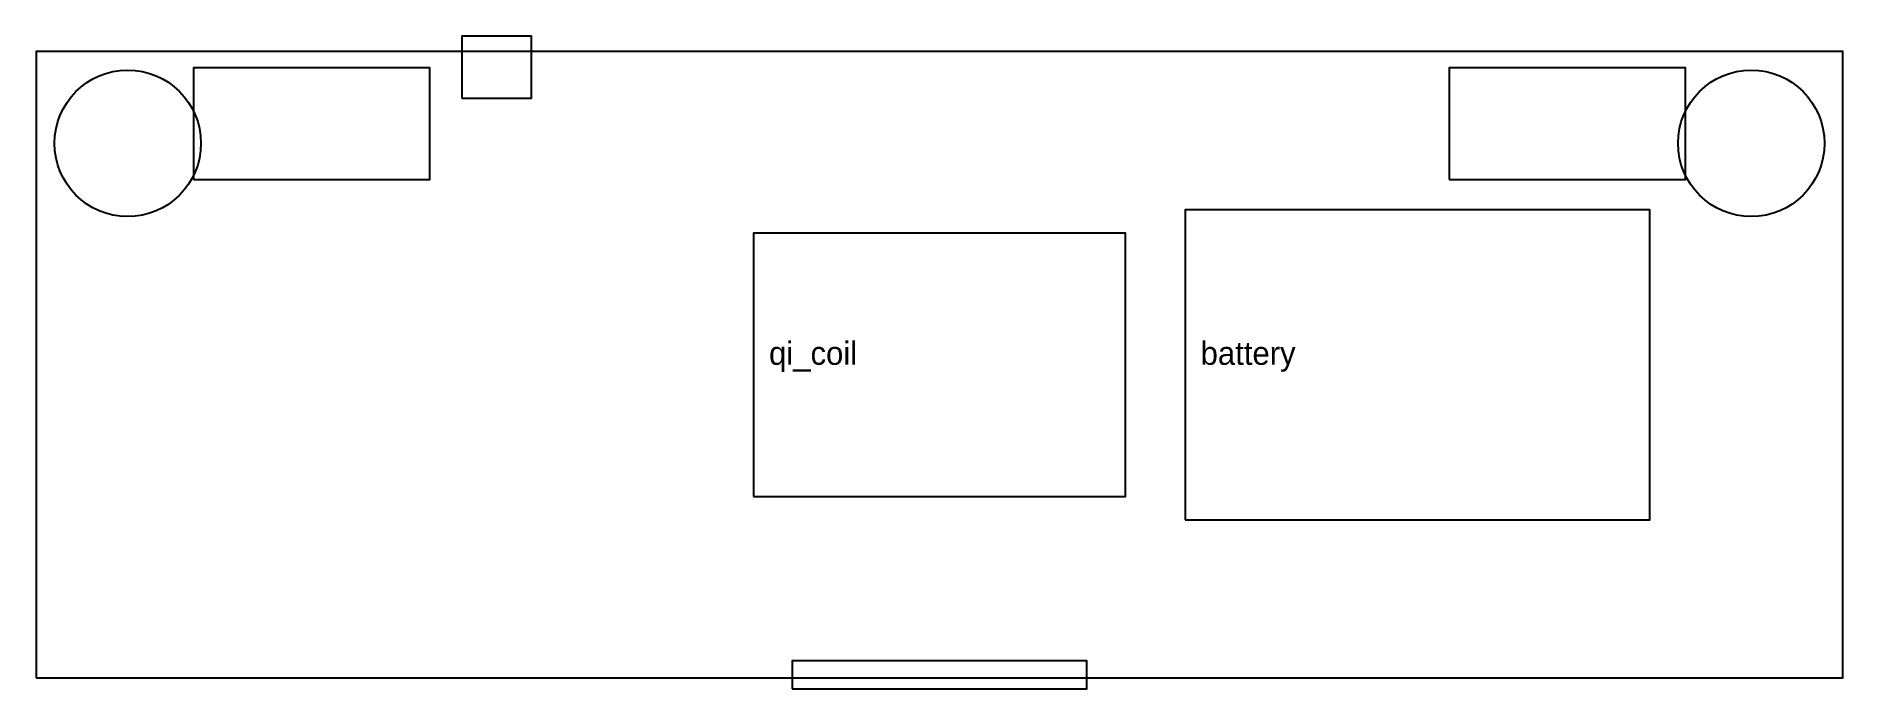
# Model space of a CAD drawing. Header units: millimetres. Extents: x -2 to 231, y -4 to 80.
import ezdxf

# ---------------------------------------------------------------- set-up
doc = ezdxf.new("R2010")
doc.units = ezdxf.units.MM

msp = doc.modelspace()

# ---------------------------------------------------------------- linework, layer by layer
at = {"layer": 'battery'}
msp.add_lwpolyline([(146, 18.1), (206, 18.1), (206, 58.1), (146, 58.1)], close=True, dxfattribs=at)
at = {"layer": 'cavity'}
msp.add_lwpolyline([(-2.3, -2.3), (230.9, -2.3), (230.9, 78.5), (-2.3, 78.5)], close=True, dxfattribs=at)
at = {"layer": 'display'}
msp.add_lwpolyline([(95.3, -3.7), (133.3, -3.7), (133.3, -0.1), (95.3, -0.1)], close=True, dxfattribs=at)
at = {"layer": 'knob_pcb'}
for points in [[(18, 62), (48.5, 62), (48.5, 76.4), (18, 76.4)], [(180.1, 62), (210.6, 62), (210.6, 76.4), (180.1, 76.4)]]:
    msp.add_lwpolyline(points, close=True, dxfattribs=at)
at = {"layer": 'motor'}
for centre in [(9.525, 66.675), (219.075, 66.675)]:
    msp.add_circle(centre, 9.45, dxfattribs=at)
at = {"layer": 'qi_coil'}
msp.add_lwpolyline([(90.3, 21.1), (138.3, 21.1), (138.3, 55.1), (90.3, 55.1)], close=True, dxfattribs=at)
at = {"layer": 'usb'}
msp.add_lwpolyline([(52.65, 72.5), (61.65, 72.5), (61.65, 80.5), (52.65, 80.5)], close=True, dxfattribs=at)

# ---------------------------------------------------------------- texts
at = {"layer": 'battery'}
msp.add_text('battery', height=3, dxfattribs=at).set_placement((148, 38.1))
at = {"layer": 'qi_coil'}
msp.add_text('qi_coil', height=3, dxfattribs=at).set_placement((92.3, 38.1))

doc.saveas('drawing.dxf')
